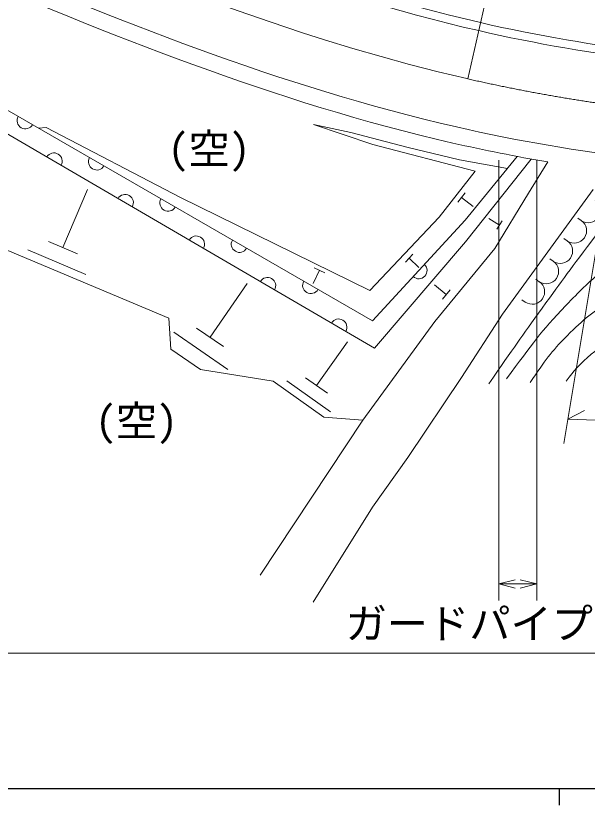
# Model space of a CAD drawing. Units: millimetres, scale not verified. Extents: x 40000 to 680000, y 20000 to 380000.
# Drawn here: x 235043 to 269711, y 204000 to 251923 of the extents above; entities that cross this region are included whole.
import ezdxf
from ezdxf.enums import TextEntityAlignment as Align

# ---------------------------------------------------------------- set-up
doc = ezdxf.new("R2010")
doc.units = ezdxf.units.MM
doc.header["$LTSCALE"] = 1000
doc.linetypes.add('CHAIN', pattern=[18.5, 12, -1.5, 3.5, -1.5])
for name, color, linetype, lineweight in [('M-BGD', 7, 'Continuous', 13), ('M-BMK', 2, 'CHAIN', 13), ('M-STR-HTXT', 7, 'Continuous', 13), ('M-STR-STRC', 7, 'Continuous', 13), ('M-TTL-BAND', 7, 'Continuous', 25)]:
    doc.layers.add(name, color=color, linetype=linetype, lineweight=lineweight)
doc.styles.add('ＭＳ ゴシック', font='')
doc.styles.get('ＭＳ ゴシック').set_extended_font_data('MS Gothic')

msp = doc.modelspace()

# ---------------------------------------------------------------- linework, layer by layer
at = {"layer": 'M-BGD'}
for p, q in [((262460, 248097), (272411, 291548)), ((231884, 247721), (256685, 233399)), ((256798, 231752), (230873, 246884)), ((236893, 245142), (236412, 245106)), ((245039, 240885), (236893, 245142)), ((253095, 245326), (255372, 244844)), ((256698, 244117), (253095, 245326)), ((255372, 244844), (258760, 243952)), ((262920, 242492), (256698, 244117)), ((258760, 243952), (261962, 243188)), ((261962, 243188), (264874, 242661)), ((262306, 239518), (265465, 243383)), ((266318, 243226), (262328, 238202)), ((267314, 243051), (266140, 241145)), ((262920, 242492), (260739, 239707)), ((270975, 242133), (268288, 225957)), ((237905, 237849), (239386, 241379)), ((261866, 240613), (262311, 241181)), ((266140, 241145), (264103, 237800)), ((270080, 241376), (264564, 233808)), ((256522, 235237), (245039, 240885)), ((262089, 240897), (262798, 240341)), ((260739, 239707), (256522, 235237)), ((264386, 239221), (263735, 239620)), ((269350, 239491), (269144, 239633)), ((256685, 233399), (262306, 239518)), ((264545, 239482), (264227, 238961)), ((238788, 237479), (237023, 238219)), ((262328, 238202), (256798, 231752)), ((268501, 238255), (268295, 238397)), ((239300, 236226), (235770, 237707)), ((264103, 237800), (260465, 233370)), ((244325, 233576), (234558, 237673)), ((258689, 236971), (259135, 237443)), ((258912, 237207), (259503, 236650)), ((267651, 237019), (267445, 237160)), ((253474, 236473), (253082, 235673)), ((253154, 236631), (253794, 236316)), ((266802, 235782), (266596, 235924)), ((246830, 232404), (249085, 235677)), ((261163, 235007), (260445, 235597)), ((261398, 235295), (260927, 234720)), ((265952, 234546), (265746, 234688)), ((244444, 231687), (244325, 233576)), ((264577, 233806), (262075, 229963)), ((247648, 231840), (246011, 232968)), ((260465, 233370), (256092, 227383)), ((247902, 230458), (244629, 232714)), ((253285, 229481), (255172, 232125)), ((246247, 230445), (244444, 231687)), ((250658, 229744), (246247, 230445)), ((253733, 227550), (250658, 229744)), ((254135, 227877), (251491, 229764)), ((253946, 229010), (252624, 229953)), ((262075, 229963), (258836, 225101)), ((268532, 227426), (269547, 227954)), ((256092, 227383), (249879, 217957)), ((256092, 227383), (253733, 227550)), ((268532, 227426), (315049, 226145)), ((258836, 225101), (256679, 222096)), ((256679, 222096), (253094, 216326))]:
    msp.add_line(p, q, dxfattribs=at)
for points in [[(233522, 253827), (234452, 253437), (235383, 253048), (236317, 252662), (237253, 252277), (238191, 251895), (239131, 251516), (240074, 251140), (241019, 250767), (241967, 250397), (242917, 250031), (243870, 249670), (244826, 249313), (245785, 248960), (246747, 248612), (247712, 248270), (248680, 247933), (249651, 247602), (250626, 247278), (251604, 246959), (252585, 246647)], [(254829, 253804), (255759, 253516), (256690, 253236), (257622, 252964), (258556, 252699), (259491, 252443), (260427, 252196), (261364, 251957), (262303, 251728), (263241, 251508)], [(252585, 246647), (253569, 246343), (254557, 246046), (255548, 245756), (256543, 245474), (257541, 245201), (258543, 244936), (259548, 244680), (260557, 244434), (261567, 244197)]]:
    msp.add_lwpolyline(points, dxfattribs=at)
for centre, radius, start, end in [((284783, 345573), 96500, 257.10092, 263.40406), ((235625, 245561), 500, 149.9946, 329.9946), ((284783, 345573), 104000, 257.10092, 260.33003), ((237358, 243099), 500, 329.7299, 149.7299), ((239955, 243060), 500, 149.9946, 329.9946), ((241676, 240578), 500, 329.7299, 149.7299), ((244285, 240560), 500, 149.9946, 329.9946), ((269775, 240109), 750, 235.5009, 55.5009), ((268926, 238873), 750, 235.5009, 55.5009), ((245994, 238058), 500, 329.7299, 149.7299), ((248615, 238059), 500, 149.9946, 329.9946), ((268076, 237637), 750, 235.5009, 55.5009), ((259496, 236458), 500, 227.4314, 47.4314), ((267226, 236401), 750, 235.5009, 55.5009), ((250313, 235537), 500, 329.7299, 149.7299), ((252944, 235559), 500, 149.9946, 329.9946), ((266377, 235164), 750, 235.5009, 55.5009), ((254631, 233017), 500, 329.7299, 149.7299)]:
    msp.add_arc(centre, radius, start, end, dxfattribs=at)
for points in [[(270271, 238652), (268663, 236498), (268248, 235941), (266981, 234182), (265697, 232400), (265296, 231823), (263741, 229586)], [(270773, 236593), (269624, 235580), (269299, 235251), (268413, 234333), (266862, 232727), (266418, 232038), (264821, 229888)], [(271401, 234860), (270000, 233881), (269513, 233546), (268488, 232499), (267501, 231491), (267178, 231024), (266253, 229662)], [(271602, 232449), (270706, 231937), (270378, 231766), (269718, 231168), (269163, 230665), (268966, 230429), (268438, 229737)]]:
    msp.add_open_spline(points, degree=3, knots=[0, 0, 0, 0, 1, 1, 1, 2, 2, 2, 2], dxfattribs=at)
at = {"layer": 'M-BMK'}
for points in [[(235073, 257514), (236979, 256717), (238889, 255930), (240803, 255155), (242724, 254395), (244651, 253651), (246585, 252927), (248527, 252224), (250478, 251546), (252438, 250893), (253782, 250464)], [(253782, 250464), (255492, 249941), (257210, 249442), (258935, 248969), (260668, 248524), (262408, 248108), (262460, 248096)]]:
    msp.add_lwpolyline(points, dxfattribs=at)
msp.add_arc((284783, 345573), 100000, 257.10092, 263.40406, dxfattribs=at)
at = {"layer": 'M-STR-HTXT'}
for p, q in [((264343, 243166), (264343, 216434)), ((266653, 243166), (266653, 216434)), ((264343, 217434), (265343, 217684)), ((266653, 217434), (265653, 217684)), ((264343, 217434), (266653, 217434)), ((264343, 217434), (265343, 217184)), ((266653, 217434), (265653, 217184)), ((426611, 213220), (194824, 213220))]:
    msp.add_line(p, q, dxfattribs=at)
at = {"layer": 'M-STR-STRC'}
for points in [[(233910, 254749), (234838, 254359), (235767, 253972), (236698, 253586), (237631, 253203), (238566, 252822), (239503, 252444), (240443, 252069), (241384, 251697), (242328, 251330), (243274, 250966), (244223, 250606), (245174, 250250), (246128, 249900), (247084, 249554), (248043, 249214), (249006, 248879), (249971, 248550), (250939, 248227), (251910, 247911), (252884, 247602)], [(254679, 253327), (255613, 253038), (256548, 252757), (257484, 252483), (258421, 252218), (259361, 251960), (260301, 251712), (261243, 251472), (262187, 251241), (263130, 251020)], [(252884, 247602), (253861, 247299), (254841, 247004), (255825, 246717), (256812, 246438), (257801, 246167), (258794, 245904), (259791, 245651), (260790, 245406), (261790, 245172)]]:
    msp.add_lwpolyline(points, dxfattribs=at)
for radius in [97000, 103000]:
    msp.add_arc((284783, 345573), radius, 257.10092, 263.40406, dxfattribs=at)
at = {"layer": 'M-TTL-BAND'}
for p, q in [((579000, 205000), (58000, 205000)), ((268000, 205000), (268000, 204000))]:
    msp.add_line(p, q, dxfattribs=at)

# ---------------------------------------------------------------- texts
at = {"layer": 'M-BGD', "style": 'ＭＳ ゴシック'}
for p in [(246765, 243850), (242363, 227328)]:
    msp.add_text('(空)', height=1833, dxfattribs=at).set_placement(p, align=Align.MIDDLE_CENTER)
at = {"layer": 'M-STR-HTXT', "style": 'ＭＳ ゴシック'}
msp.add_text('ガードパイプ L=4.2', height=1833, dxfattribs=at).set_placement((266297, 215026), align=Align.MIDDLE_CENTER)

doc.saveas('drawing.dxf')
